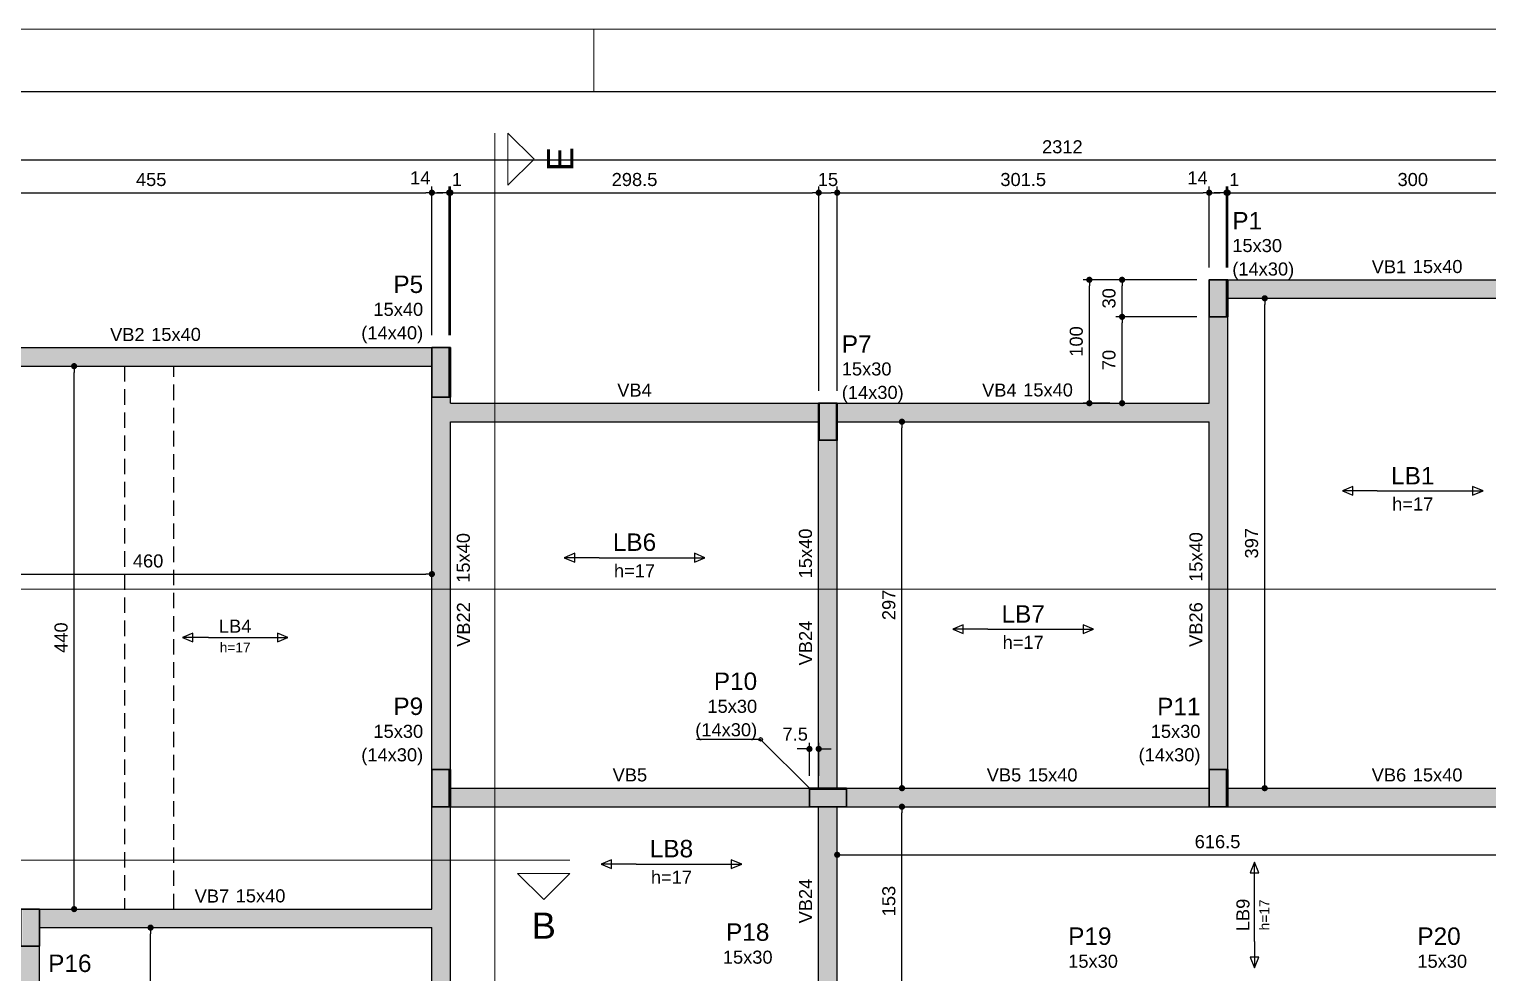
# Model space of a CAD drawing. Header units: millimetres. Extents: x 0 to 59.4, y 0 to 42.
# Drawn here: x 11.85 to 35.49, y 26.71 to 42 of the extents above; entities that cross this region are included whole.
import ezdxf

# ---------------------------------------------------------------- set-up
doc = ezdxf.new("R2010")
doc.units = ezdxf.units.MM
doc.header["$MEASUREMENT"] = 0
doc.linetypes.add('Dashed', pattern=[0.75, 0.5, -0.25])
doc.linetypes.add('Dashed2', pattern=[0.375, 0.25, -0.125])
doc.layers.get('0').update_dxf_attribs({"color": 1, "lineweight": 13})
for name, color, linetype, lineweight in [('FO-Cortes', 2, 'Continuous', 20), ('FO-Pilares', 5, 'Continuous', 35), ('FO-Regiões maciças', 3, 'Dashed', 25), ('FO-Textos das lajes', 3, 'Continuous', 25), ('FO-Textos das vigas', 1, 'Continuous', 13), ('FO-Textos dos pilares', 1, 'Continuous', 13), ('FO-Vigas', 3, 'Continuous', 25), ('FOLHA EXTERNA', 1, 'Continuous', 13), ('Folha_padrão', 3, 'Continuous', 25)]:
    doc.layers.add(name, color=color, linetype=linetype, lineweight=lineweight)
for name, color, linetype in [('FO-Cotas', 12, 'Continuous'), ('FO-Hachuras', 254, 'Continuous'), ('FO-Hachuras dos pilares', 18, 'Continuous')]:
    doc.layers.add(name, color=color, linetype=linetype)
doc.styles.add('Arial', font='')
doc.styles.get('Arial').set_extended_font_data('Arial')
doc.dimstyles.new('UM_50.000000', dxfattribs={"dimtxt": 0.18, "dimasz": 0.1, "dimexe": 0.1, "dimexo": 0.2, "dimgap": 0, "dimtad": 1, "dimtih": 1, "dimtoh": 1, "dimdec": 1, "dimlfac": 50, "dimzin": 0, "dimdsep": 46, "dimtxsty": 'Standard', "dimcen": 0.09, "dimdle": 0.1, "dimadec": 1, "dimazin": 2, "dimtfac": 1, "dimtdec": 4, "dimtofl": 0, "dimtmove": 0, "dimatfit": 3, "dimfxl": 1, "dimtolj": 1, "dimarcsym": 0})

# ---------------------------------------------------------------- blocks, each defined once
blk = doc.blocks.new('_Dot')
at = {"color": 0, "linetype": 'ByBlock', "lineweight": -2}
blk.add_line((-0.5, 0), (-1, 0), dxfattribs=at)
at = {"color": 0, "linetype": 'ByBlock', "const_width": 0.5}
blk.add_lwpolyline([(-0.25, 0, 1), (0.25, 0, 1)], format="xyb", close=True, dxfattribs=at)
blk = doc.blocks.new('*D11')
at = {"layer": 'Defpoints', "color": 0}
for p in [(18.376, 39.35), (9.276, 36.838), (18.376, 36.838)]:
    blk.add_point(p, dxfattribs=at)
at = {"layer": 'FO-Cotas', "color": 0, "lineweight": -2}
for p, q in [((9.276, 37.038), (9.276, 39.45)), ((9.376, 39.35), (18.276, 39.35)), ((18.376, 37.038), (18.376, 39.45))]:
    blk.add_line(p, q, dxfattribs=at)
at = {"layer": 'FO-Cotas', "color": 0, "lineweight": -2, "xscale": 0.1, "yscale": 0.1, "zscale": 0.1, "rotation": 180}
blk.add_blockref('_Dot', (9.276, 39.35), dxfattribs=at)
at = {"layer": 'FO-Cotas', "color": 0, "lineweight": -2, "xscale": 0.1, "yscale": 0.1, "zscale": 0.1}
blk.add_blockref('_Dot', (18.376, 39.35), dxfattribs=at)
at = {"layer": 'FO-Cotas', "insert": (13.826, 39.562), "char_height": 0.2118, "attachment_point": 5, "rotation": 0.0057, "style": 'Arial'}
blk.add_mtext('\\A1;455', dxfattribs=at)
blk = doc.blocks.new('*D12')
at = {"layer": 'Defpoints', "color": 0}
for p in [(18.656, 39.35), (18.376, 36.838), (18.656, 36.838)]:
    blk.add_point(p, dxfattribs=at)
at = {"layer": 'FO-Cotas', "color": 0, "lineweight": -2}
for p, q in [((18.376, 37.038), (18.376, 39.45)), ((18.476, 39.35), (18.556, 39.35)), ((18.656, 37.038), (18.656, 39.45))]:
    blk.add_line(p, q, dxfattribs=at)
at = {"layer": 'FO-Cotas', "color": 0, "lineweight": -2, "xscale": 0.1, "yscale": 0.1, "zscale": 0.1, "rotation": 180}
blk.add_blockref('_Dot', (18.376, 39.35), dxfattribs=at)
at = {"layer": 'FO-Cotas', "color": 0, "lineweight": -2, "xscale": 0.1, "yscale": 0.1, "zscale": 0.1}
blk.add_blockref('_Dot', (18.656, 39.35), dxfattribs=at)
at = {"layer": 'FO-Cotas', "insert": (18.187, 39.59), "char_height": 0.2118, "attachment_point": 5, "rotation": 0.0057, "style": 'Arial'}
blk.add_mtext('\\A1;14', dxfattribs=at)
blk = doc.blocks.new('*D13')
at = {"layer": 'Defpoints', "color": 0}
for p in [(18.676, 39.35), (18.656, 36.838), (18.676, 36.838)]:
    blk.add_point(p, dxfattribs=at)
at = {"layer": 'FO-Cotas', "color": 0, "lineweight": -2}
for p, q in [((18.556, 39.35), (18.456, 39.35)), ((18.656, 37.038), (18.656, 39.45)), ((18.676, 37.038), (18.676, 39.45)), ((18.776, 39.35), (18.876, 39.35))]:
    blk.add_line(p, q, dxfattribs=at)
at = {"layer": 'FO-Cotas', "color": 0, "lineweight": -2, "xscale": 0.1, "yscale": 0.1, "zscale": 0.1}
blk.add_blockref('_Dot', (18.656, 39.35), dxfattribs=at)
at = {"layer": 'FO-Cotas', "color": 0, "lineweight": -2, "xscale": 0.1, "yscale": 0.1, "zscale": 0.1, "rotation": 180}
blk.add_blockref('_Dot', (18.676, 39.35), dxfattribs=at)
at = {"layer": 'FO-Cotas', "insert": (18.782, 39.562), "char_height": 0.2118, "attachment_point": 5, "rotation": 0.0057, "style": 'Arial'}
blk.add_mtext('\\A1;1', dxfattribs=at)
blk = doc.blocks.new('*D14')
at = {"layer": 'Defpoints', "color": 0}
for p in [(24.646, 39.35), (18.676, 36.838), (24.646, 35.938)]:
    blk.add_point(p, dxfattribs=at)
at = {"layer": 'FO-Cotas', "color": 0, "lineweight": -2}
for p, q in [((18.676, 37.038), (18.676, 39.45)), ((18.776, 39.35), (24.546, 39.35)), ((24.646, 36.138), (24.646, 39.45))]:
    blk.add_line(p, q, dxfattribs=at)
at = {"layer": 'FO-Cotas', "color": 0, "lineweight": -2, "xscale": 0.1, "yscale": 0.1, "zscale": 0.1, "rotation": 180}
blk.add_blockref('_Dot', (18.676, 39.35), dxfattribs=at)
at = {"layer": 'FO-Cotas', "color": 0, "lineweight": -2, "xscale": 0.1, "yscale": 0.1, "zscale": 0.1}
blk.add_blockref('_Dot', (24.646, 39.35), dxfattribs=at)
at = {"layer": 'FO-Cotas', "insert": (21.661, 39.562), "char_height": 0.2118, "attachment_point": 5, "rotation": 0.0057, "style": 'Arial'}
blk.add_mtext('\\A1;298.5', dxfattribs=at)
blk = doc.blocks.new('*D15')
at = {"layer": 'Defpoints', "color": 0}
for p in [(24.946, 39.35), (24.646, 36.138), (24.946, 36.138)]:
    blk.add_point(p, dxfattribs=at)
at = {"layer": 'FO-Cotas', "color": 0, "lineweight": -2}
for p, q in [((24.646, 36.338), (24.646, 39.45)), ((24.746, 39.35), (24.846, 39.35)), ((24.946, 36.338), (24.946, 39.45))]:
    blk.add_line(p, q, dxfattribs=at)
at = {"layer": 'FO-Cotas', "color": 0, "lineweight": -2, "xscale": 0.1, "yscale": 0.1, "zscale": 0.1, "rotation": 180}
blk.add_blockref('_Dot', (24.646, 39.35), dxfattribs=at)
at = {"layer": 'FO-Cotas', "color": 0, "lineweight": -2, "xscale": 0.1, "yscale": 0.1, "zscale": 0.1}
blk.add_blockref('_Dot', (24.946, 39.35), dxfattribs=at)
at = {"layer": 'FO-Cotas', "insert": (24.796, 39.562), "char_height": 0.2118, "attachment_point": 5, "rotation": 0.0057, "style": 'Arial'}
blk.add_mtext('\\A1;15', dxfattribs=at)
blk = doc.blocks.new('*D16')
at = {"layer": 'Defpoints', "color": 0}
for p in [(30.976, 39.35), (30.976, 37.938), (24.946, 35.938)]:
    blk.add_point(p, dxfattribs=at)
at = {"layer": 'FO-Cotas', "color": 0, "lineweight": -2}
for p, q in [((24.946, 36.138), (24.946, 39.45)), ((25.046, 39.35), (30.876, 39.35)), ((30.976, 38.138), (30.976, 39.45))]:
    blk.add_line(p, q, dxfattribs=at)
at = {"layer": 'FO-Cotas', "color": 0, "lineweight": -2, "xscale": 0.1, "yscale": 0.1, "zscale": 0.1, "rotation": 180}
blk.add_blockref('_Dot', (24.946, 39.35), dxfattribs=at)
at = {"layer": 'FO-Cotas', "color": 0, "lineweight": -2, "xscale": 0.1, "yscale": 0.1, "zscale": 0.1}
blk.add_blockref('_Dot', (30.976, 39.35), dxfattribs=at)
at = {"layer": 'FO-Cotas', "insert": (27.961, 39.562), "char_height": 0.2118, "attachment_point": 5, "rotation": 0.0057, "style": 'Arial'}
blk.add_mtext('\\A1;301.5', dxfattribs=at)
blk = doc.blocks.new('*D17')
at = {"layer": 'Defpoints', "color": 0}
for p in [(31.256, 39.35), (30.976, 37.938), (31.256, 37.938)]:
    blk.add_point(p, dxfattribs=at)
at = {"layer": 'FO-Cotas', "color": 0, "lineweight": -2}
for p, q in [((30.976, 38.138), (30.976, 39.45)), ((31.076, 39.35), (31.156, 39.35)), ((31.256, 38.138), (31.256, 39.45))]:
    blk.add_line(p, q, dxfattribs=at)
at = {"layer": 'FO-Cotas', "color": 0, "lineweight": -2, "xscale": 0.1, "yscale": 0.1, "zscale": 0.1, "rotation": 180}
blk.add_blockref('_Dot', (30.976, 39.35), dxfattribs=at)
at = {"layer": 'FO-Cotas', "color": 0, "lineweight": -2, "xscale": 0.1, "yscale": 0.1, "zscale": 0.1}
blk.add_blockref('_Dot', (31.256, 39.35), dxfattribs=at)
at = {"layer": 'FO-Cotas', "insert": (30.787, 39.59), "char_height": 0.2118, "attachment_point": 5, "rotation": 0.0057, "style": 'Arial'}
blk.add_mtext('\\A1;14', dxfattribs=at)
blk = doc.blocks.new('*D18')
at = {"layer": 'Defpoints', "color": 0}
for p in [(31.276, 39.35), (31.256, 37.938), (31.276, 37.938)]:
    blk.add_point(p, dxfattribs=at)
at = {"layer": 'FO-Cotas', "color": 0, "lineweight": -2}
for p, q in [((31.156, 39.35), (31.056, 39.35)), ((31.256, 38.138), (31.256, 39.45)), ((31.276, 38.138), (31.276, 39.45)), ((31.376, 39.35), (31.476, 39.35))]:
    blk.add_line(p, q, dxfattribs=at)
at = {"layer": 'FO-Cotas', "color": 0, "lineweight": -2, "xscale": 0.1, "yscale": 0.1, "zscale": 0.1}
blk.add_blockref('_Dot', (31.256, 39.35), dxfattribs=at)
at = {"layer": 'FO-Cotas', "color": 0, "lineweight": -2, "xscale": 0.1, "yscale": 0.1, "zscale": 0.1, "rotation": 180}
blk.add_blockref('_Dot', (31.276, 39.35), dxfattribs=at)
at = {"layer": 'FO-Cotas', "insert": (31.382, 39.562), "char_height": 0.2118, "attachment_point": 5, "rotation": 0.0057, "style": 'Arial'}
blk.add_mtext('\\A1;1', dxfattribs=at)
blk = doc.blocks.new('*D19')
at = {"layer": 'Defpoints', "color": 0}
for p in [(37.276, 39.35), (31.276, 37.938), (37.276, 37.938)]:
    blk.add_point(p, dxfattribs=at)
at = {"layer": 'FO-Cotas', "color": 0, "lineweight": -2}
for p, q in [((31.276, 38.138), (31.276, 39.45)), ((31.376, 39.35), (37.176, 39.35)), ((37.276, 38.138), (37.276, 39.45))]:
    blk.add_line(p, q, dxfattribs=at)
at = {"layer": 'FO-Cotas', "color": 0, "lineweight": -2, "xscale": 0.1, "yscale": 0.1, "zscale": 0.1, "rotation": 180}
blk.add_blockref('_Dot', (31.276, 39.35), dxfattribs=at)
at = {"layer": 'FO-Cotas', "color": 0, "lineweight": -2, "xscale": 0.1, "yscale": 0.1, "zscale": 0.1}
blk.add_blockref('_Dot', (37.276, 39.35), dxfattribs=at)
at = {"layer": 'FO-Cotas', "insert": (34.276, 39.562), "char_height": 0.2118, "attachment_point": 5, "rotation": 0.0057, "style": 'Arial'}
blk.add_mtext('\\A1;300', dxfattribs=at)
blk = doc.blocks.new('*D27')
at = {"layer": 'Defpoints', "color": 0}
for p in [(51.716, 39.88), (51.716, 37.938), (5.476, 27.738)]:
    blk.add_point(p, dxfattribs=at)
at = {"layer": 'FO-Cotas', "color": 0, "lineweight": -2}
for p, q in [((5.476, 27.938), (5.476, 39.98)), ((51.716, 38.138), (51.716, 39.98)), ((5.576, 39.88), (51.616, 39.88))]:
    blk.add_line(p, q, dxfattribs=at)
at = {"layer": 'FO-Cotas', "color": 0, "lineweight": -2, "xscale": 0.1, "yscale": 0.1, "zscale": 0.1, "rotation": 180}
blk.add_blockref('_Dot', (5.476, 39.88), dxfattribs=at)
at = {"layer": 'FO-Cotas', "color": 0, "lineweight": -2, "xscale": 0.1, "yscale": 0.1, "zscale": 0.1}
blk.add_blockref('_Dot', (51.716, 39.88), dxfattribs=at)
at = {"layer": 'FO-Cotas', "insert": (28.596, 40.092), "char_height": 0.2118, "attachment_point": 5, "rotation": 0.0057, "style": 'Arial'}
blk.add_mtext('\\A1;2312', dxfattribs=at)
blk = doc.blocks.new('*D52')
at = {"layer": 'Defpoints', "color": 0}
for p in [(29.564, 37.338), (30.976, 37.338), (29.564, 35.938)]:
    blk.add_point(p, dxfattribs=at)
at = {"layer": 'FO-Cotas', "color": 0, "lineweight": -2}
for p, q in [((30.776, 37.338), (29.464, 37.338)), ((29.564, 36.038), (29.564, 37.238))]:
    blk.add_line(p, q, dxfattribs=at)
at = {"layer": 'FO-Cotas', "color": 0, "lineweight": -2, "xscale": 0.1, "yscale": 0.1, "zscale": 0.1}
for p, rotation in [((29.564, 37.338), 89.99999999999928), ((29.564, 35.938), 269.9999999999993)]:
    blk.add_blockref('_Dot', p, dxfattribs=dict(at, rotation=rotation))
at = {"layer": 'FO-Cotas', "insert": (29.352, 36.638), "char_height": 0.2118, "attachment_point": 5, "rotation": 90, "style": 'Arial'}
blk.add_mtext('\\A1;70', dxfattribs=at)
blk = doc.blocks.new('*D53')
at = {"layer": 'Defpoints', "color": 0}
for p in [(29.564, 37.938), (30.976, 37.938), (30.976, 37.338)]:
    blk.add_point(p, dxfattribs=at)
at = {"layer": 'FO-Cotas', "color": 0, "lineweight": -2}
for p, q in [((30.776, 37.938), (29.464, 37.938)), ((29.564, 37.438), (29.564, 37.838)), ((30.776, 37.338), (29.464, 37.338))]:
    blk.add_line(p, q, dxfattribs=at)
at = {"layer": 'FO-Cotas', "color": 0, "lineweight": -2, "xscale": 0.1, "yscale": 0.1, "zscale": 0.1}
for p, rotation in [((29.564, 37.938), 90), ((29.564, 37.338), 270)]:
    blk.add_blockref('_Dot', p, dxfattribs=dict(at, rotation=rotation))
at = {"layer": 'FO-Cotas', "insert": (29.352, 37.638), "char_height": 0.2118, "attachment_point": 5, "rotation": 90, "style": 'Arial'}
blk.add_mtext('\\A1;30', dxfattribs=at)
blk = doc.blocks.new('*D56')
at = {"layer": 'Defpoints', "color": 0}
for p in [(29.034, 37.938), (30.976, 37.938), (29.564, 35.938)]:
    blk.add_point(p, dxfattribs=at)
at = {"layer": 'FO-Cotas', "color": 0, "lineweight": -2}
for p, q in [((30.776, 37.938), (28.934, 37.938)), ((29.034, 36.038), (29.034, 37.838)), ((29.364, 35.938), (28.934, 35.938))]:
    blk.add_line(p, q, dxfattribs=at)
at = {"layer": 'FO-Cotas', "color": 0, "lineweight": -2, "xscale": 0.1, "yscale": 0.1, "zscale": 0.1}
for p, rotation in [((29.034, 37.938), 90), ((29.034, 35.938), 270)]:
    blk.add_blockref('_Dot', p, dxfattribs=dict(at, rotation=rotation))
at = {"layer": 'FO-Cotas', "insert": (28.822, 36.938), "char_height": 0.2118, "attachment_point": 5, "rotation": 90, "style": 'Arial'}
blk.add_mtext('\\A1;100', dxfattribs=at)
blk = doc.blocks.new('*D75')
at = {"layer": 'Defpoints', "color": 0}
for p in [(24.946, 28.618), (37.276, 28.618), (37.276, 28.618)]:
    blk.add_point(p, dxfattribs=at)
at = {"layer": 'FO-Cotas', "color": 0, "lineweight": -2}
blk.add_line((25.046, 28.618), (37.176, 28.618), dxfattribs=at)
at = {"layer": 'FO-Cotas', "color": 0, "lineweight": -2, "xscale": 0.1, "yscale": 0.1, "zscale": 0.1, "rotation": 180}
blk.add_blockref('_Dot', (24.946, 28.618), dxfattribs=at)
at = {"layer": 'FO-Cotas', "color": 0, "lineweight": -2, "xscale": 0.1, "yscale": 0.1, "zscale": 0.1}
blk.add_blockref('_Dot', (37.276, 28.618), dxfattribs=at)
at = {"layer": 'FO-Cotas', "insert": (31.111, 28.83), "char_height": 0.2118, "attachment_point": 5, "rotation": 0.0057, "style": 'Arial'}
blk.add_mtext('\\A1;616.5', dxfattribs=at)
blk = doc.blocks.new('*D79')
at = {"layer": 'Defpoints', "color": 0}
for p in [(9.176, 33.168), (18.376, 33.168), (18.376, 33.168)]:
    blk.add_point(p, dxfattribs=at)
at = {"layer": 'FO-Cotas', "color": 0, "lineweight": -2}
blk.add_line((9.276, 33.168), (18.276, 33.168), dxfattribs=at)
at = {"layer": 'FO-Cotas', "color": 0, "lineweight": -2, "xscale": 0.1, "yscale": 0.1, "zscale": 0.1, "rotation": 180}
blk.add_blockref('_Dot', (9.176, 33.168), dxfattribs=at)
at = {"layer": 'FO-Cotas', "color": 0, "lineweight": -2, "xscale": 0.1, "yscale": 0.1, "zscale": 0.1}
blk.add_blockref('_Dot', (18.376, 33.168), dxfattribs=at)
at = {"layer": 'FO-Cotas', "insert": (13.776, 33.38), "char_height": 0.2118, "attachment_point": 5, "rotation": 0.0057, "style": 'Arial'}
blk.add_mtext('\\A1;460', dxfattribs=at)
blk = doc.blocks.new('*D85')
at = {"layer": 'Defpoints', "color": 0}
for p in [(13.816, 27.438), (13.816, 27.438), (13.816, 24.368)]:
    blk.add_point(p, dxfattribs=at)
at = {"layer": 'FO-Cotas', "color": 0, "lineweight": -2}
blk.add_line((13.816, 24.468), (13.816, 27.338), dxfattribs=at)
at = {"layer": 'FO-Cotas', "color": 0, "lineweight": -2, "xscale": 0.1, "yscale": 0.1, "zscale": 0.1}
for p, rotation in [((13.816, 27.438), 90), ((13.816, 24.368), 270)]:
    blk.add_blockref('_Dot', p, dxfattribs=dict(at, rotation=rotation))
at = {"layer": 'FO-Cotas', "insert": (13.604, 25.903), "char_height": 0.2118, "attachment_point": 5, "rotation": 90, "style": 'Arial'}
blk.add_mtext('\\A1;153.5', dxfattribs=at)
blk = doc.blocks.new('*D86')
at = {"layer": 'Defpoints', "color": 0}
for p in [(12.577, 36.538), (12.577, 36.538), (12.577, 27.738)]:
    blk.add_point(p, dxfattribs=at)
at = {"layer": 'FO-Cotas', "color": 0, "lineweight": -2}
blk.add_line((12.577, 27.838), (12.577, 36.438), dxfattribs=at)
at = {"layer": 'FO-Cotas', "color": 0, "lineweight": -2, "xscale": 0.1, "yscale": 0.1, "zscale": 0.1}
for p, rotation in [((12.577, 36.538), 90), ((12.577, 27.738), 270)]:
    blk.add_blockref('_Dot', p, dxfattribs=dict(at, rotation=rotation))
at = {"layer": 'FO-Cotas', "insert": (12.366, 32.138), "char_height": 0.2118, "attachment_point": 5, "rotation": 90, "style": 'Arial'}
blk.add_mtext('\\A1;440', dxfattribs=at)
blk = doc.blocks.new('*D89')
at = {"layer": 'Defpoints', "color": 0}
for p in [(25.996, 29.398), (25.996, 29.398), (25.996, 26.338)]:
    blk.add_point(p, dxfattribs=at)
at = {"layer": 'FO-Cotas', "color": 0, "lineweight": -2}
blk.add_line((25.996, 26.438), (25.996, 29.298), dxfattribs=at)
at = {"layer": 'FO-Cotas', "color": 0, "lineweight": -2, "xscale": 0.1, "yscale": 0.1, "zscale": 0.1}
for p, rotation in [((25.996, 29.398), 90), ((25.996, 26.338), 270)]:
    blk.add_blockref('_Dot', p, dxfattribs=dict(at, rotation=rotation))
at = {"layer": 'FO-Cotas', "insert": (25.784, 27.868), "char_height": 0.2118, "attachment_point": 5, "rotation": 90, "style": 'Arial'}
blk.add_mtext('\\A1;153', dxfattribs=at)
blk = doc.blocks.new('*D90')
at = {"layer": 'Defpoints', "color": 0}
for p in [(25.996, 35.638), (25.996, 35.638), (25.996, 29.698)]:
    blk.add_point(p, dxfattribs=at)
at = {"layer": 'FO-Cotas', "color": 0, "lineweight": -2}
blk.add_line((25.996, 29.798), (25.996, 35.538), dxfattribs=at)
at = {"layer": 'FO-Cotas', "color": 0, "lineweight": -2, "xscale": 0.1, "yscale": 0.1, "zscale": 0.1}
for p, rotation in [((25.996, 35.638), 90), ((25.996, 29.698), 270)]:
    blk.add_blockref('_Dot', p, dxfattribs=dict(at, rotation=rotation))
at = {"layer": 'FO-Cotas', "insert": (25.784, 32.668), "char_height": 0.2118, "attachment_point": 5, "rotation": 90, "style": 'Arial'}
blk.add_mtext('\\A1;297', dxfattribs=at)
blk = doc.blocks.new('*D93')
at = {"layer": 'Defpoints', "color": 0}
for p in [(31.876, 37.638), (31.876, 37.638), (31.876, 29.698)]:
    blk.add_point(p, dxfattribs=at)
at = {"layer": 'FO-Cotas', "color": 0, "lineweight": -2}
blk.add_line((31.876, 29.798), (31.876, 37.538), dxfattribs=at)
at = {"layer": 'FO-Cotas', "color": 0, "lineweight": -2, "xscale": 0.1, "yscale": 0.1, "zscale": 0.1}
for p, rotation in [((31.876, 37.638), 90), ((31.876, 29.698), 270)]:
    blk.add_blockref('_Dot', p, dxfattribs=dict(at, rotation=rotation))
at = {"layer": 'FO-Cotas', "insert": (31.664, 33.668), "char_height": 0.2118, "attachment_point": 5, "rotation": 90, "style": 'Arial'}
blk.add_mtext('\\A1;397', dxfattribs=at)
blk = doc.blocks.new('*D99')
at = {"layer": 'Defpoints', "color": 0}
for p in [(24.646, 30.334), (24.496, 29.698), (24.646, 29.698)]:
    blk.add_point(p, dxfattribs=at)
at = {"layer": 'FO-Cotas', "color": 0, "lineweight": -2}
for p, q in [((24.396, 30.334), (24.296, 30.334)), ((24.496, 29.898), (24.496, 30.434)), ((24.646, 29.898), (24.646, 30.434)), ((24.746, 30.334), (24.846, 30.334))]:
    blk.add_line(p, q, dxfattribs=at)
at = {"layer": 'FO-Cotas', "color": 0, "lineweight": -2, "xscale": 0.1, "yscale": 0.1, "zscale": 0.1}
blk.add_blockref('_Dot', (24.496, 30.334), dxfattribs=at)
at = {"layer": 'FO-Cotas', "color": 0, "lineweight": -2, "xscale": 0.1, "yscale": 0.1, "zscale": 0.1, "rotation": 180}
blk.add_blockref('_Dot', (24.646, 30.334), dxfattribs=at)
at = {"layer": 'FO-Cotas', "insert": (24.266, 30.573), "char_height": 0.2118, "attachment_point": 5, "rotation": 0.0057, "style": 'Arial'}
blk.add_mtext('\\A1;7.5', dxfattribs=at)

msp = doc.modelspace()

# ---------------------------------------------------------------- hatches: boundary and pattern name
at = {"layer": 'FO-Hachuras', "linetype": 'Continuous'}
for points in [[(37.2756, 37.9382), (37.2756, 37.9382), (31.2756, 37.9382), (31.2756, 37.6382), (37.2756, 37.6382), (37.2756, 37.9382)], [(31.2756, 37.3382), (31.2756, 37.3382), (30.9756, 37.3382), (30.9756, 35.9382), (31.1256, 35.7882), (31.2756, 35.7882), (31.2756, 37.3382)], [(18.3756, 36.8382), (18.3756, 36.8382), (9.2756, 36.8382), (9.2756, 36.5382), (18.3756, 36.5382), (18.3756, 36.8382)], [(18.6756, 35.9382), (18.6756, 35.9382), (18.6756, 36.0382), (18.3756, 36.0382), (18.3756, 35.7882), (18.5256, 35.7882), (18.6756, 35.9382)], [(18.6756, 35.6382), (18.6756, 35.6382), (18.5256, 35.7882), (18.3756, 35.7882), (18.3756, 29.9982), (18.6756, 29.9982), (18.6756, 35.6382)], [(24.6456, 35.9382), (24.6456, 35.9382), (18.6756, 35.9382), (18.5256, 35.7882), (18.6756, 35.6382), (24.6456, 35.6382), (24.6456, 35.9382)], [(31.1256, 35.7882), (31.1256, 35.7882), (30.9756, 35.9382), (24.9456, 35.9382), (24.9456, 35.6382), (30.9756, 35.6382), (31.1256, 35.7882)], [(31.2756, 35.7882), (31.2756, 35.7882), (31.1256, 35.7882), (30.9756, 35.6382), (30.9756, 29.9982), (31.2756, 29.9982), (31.2756, 35.7882)], [(24.9456, 35.3382), (24.9456, 35.3382), (24.6456, 35.3382), (24.6456, 29.6982), (24.9456, 29.6982), (24.9456, 35.3382)], [(24.4956, 29.6982), (24.4956, 29.6982), (18.6756, 29.6982), (18.6756, 29.3982), (24.4956, 29.3982), (24.4956, 29.6982)], [(30.9756, 29.6982), (30.9756, 29.6982), (25.0956, 29.6982), (25.0956, 29.3982), (30.9756, 29.3982), (30.9756, 29.6982)], [(37.2756, 29.6982), (37.2756, 29.6982), (31.2756, 29.6982), (31.2756, 29.3982), (37.2756, 29.3982), (37.2756, 29.6982)], [(18.6756, 29.3982), (18.6756, 29.3982), (18.3756, 29.3982), (18.3756, 27.7382), (18.5256, 27.5882), (18.6756, 27.5882), (18.6756, 29.3982)], [(24.9456, 26.3382), (24.9456, 26.3382), (24.9456, 29.3982), (24.6456, 29.3982), (24.6456, 26.3382), (24.7956, 26.1882), (24.9456, 26.3382)], [(18.5256, 27.5882), (18.5256, 27.5882), (18.3756, 27.7382), (12.0156, 27.7382), (12.0156, 27.4382), (18.3756, 27.4382), (18.5256, 27.5882)], [(18.6756, 27.5882), (18.6756, 27.5882), (18.5256, 27.5882), (18.3756, 27.4382), (18.3756, 26.3382), (18.6756, 26.3382), (18.6756, 27.5882)], [(12.0156, 24.3682), (12.0156, 24.3682), (12.0156, 27.1382), (11.7156, 27.1382), (11.7156, 24.2182), (11.8656, 24.2182), (12.0156, 24.3682)]]:
    msp.add_hatch(color=256, dxfattribs=at).paths.add_polyline_path(points)
at = {"layer": 'FO-Hachuras dos pilares', "linetype": 'Continuous'}
for points in [[(31.2556, 37.9382), (30.9756, 37.9382), (30.9756, 37.3382), (31.2556, 37.3382), (31.2556, 37.9382)], [(18.6556, 36.8382), (18.3756, 36.8382), (18.3756, 36.0382), (18.6556, 36.0382), (18.6556, 36.8382)], [(24.9356, 35.9382), (24.6556, 35.9382), (24.6556, 35.3382), (24.9356, 35.3382), (24.9356, 35.9382)], [(18.6556, 29.9982), (18.3756, 29.9982), (18.3756, 29.3982), (18.6556, 29.3982), (18.6556, 29.9982)], [(31.2556, 29.9982), (30.9756, 29.9982), (30.9756, 29.3982), (31.2556, 29.3982), (31.2556, 29.9982)], [(25.0956, 29.6782), (24.4956, 29.6782), (24.4956, 29.3982), (25.0956, 29.3982), (25.0956, 29.6782)], [(12.0156, 27.7382), (11.7356, 27.7382), (11.7356, 27.1382), (12.0156, 27.1382), (12.0156, 27.7382)]]:
    msp.add_hatch(color=256, dxfattribs=at).paths.add_polyline_path(points)

# ---------------------------------------------------------------- linework, layer by layer
at = {"layer": 'FO-Cortes'}
for p, q in [((19.397, 15.2357), (19.397, 40.317)), ((4.1284, 32.926), (52.659, 32.926)), ((4.3166, 28.5285), (20.6124, 28.5285))]:
    msp.add_line(p, q, dxfattribs=at)
at = {"layer": 'FO-Cortes', "linetype": 'Continuous'}
for points in [[(19.6088, 40.317), (19.6088, 39.4698), (20.0324, 39.8934), (19.6088, 40.317)], [(20.6124, 28.3167), (19.7652, 28.3167), (20.1888, 27.8931), (20.6124, 28.3167)]]:
    msp.add_lwpolyline(points, close=True, dxfattribs=at)
at = {"layer": 'FO-Cotas', "linetype": 'Continuous'}
for p, q in [((23.7049, 30.4889), (22.6671, 30.4889)), ((24.4956, 29.6982), (23.7049, 30.4889))]:
    msp.add_line(p, q, dxfattribs=at)
msp.add_circle((23.7049, 30.4889), 0.0282, dxfattribs=at)
at = {"layer": 'FO-Hachuras dos pilares'}
for p, q in [((31.2556, 37.3382), (31.2556, 37.9382)), ((18.6556, 36.0382), (18.6556, 36.8382)), ((24.6556, 35.9382), (24.6556, 35.3382)), ((24.9356, 35.3382), (24.9356, 35.9382)), ((18.6556, 29.3982), (18.6556, 29.9982)), ((31.2556, 29.3982), (31.2556, 29.9982)), ((25.0956, 29.6782), (24.4956, 29.6782))]:
    msp.add_line(p, q, dxfattribs=at)
at = {"layer": 'FO-Pilares'}
for points in [[(31.2756, 37.9382), (30.9756, 37.9382), (30.9756, 37.3382), (31.2756, 37.3382), (31.2756, 37.9382)], [(18.6756, 36.8382), (18.3756, 36.8382), (18.3756, 36.0382), (18.6756, 36.0382), (18.6756, 36.8382)], [(24.6456, 35.3382), (24.9456, 35.3382), (24.9456, 35.9382), (24.6456, 35.9382), (24.6456, 35.3382)], [(18.6756, 29.9982), (18.3756, 29.9982), (18.3756, 29.3982), (18.6756, 29.3982), (18.6756, 29.9982)], [(31.2756, 29.9982), (30.9756, 29.9982), (30.9756, 29.3982), (31.2756, 29.3982), (31.2756, 29.9982)], [(24.4956, 29.6982), (24.4956, 29.3982), (25.0956, 29.3982), (25.0956, 29.6982), (24.4956, 29.6982)], [(11.7156, 27.1382), (12.0156, 27.1382), (12.0156, 27.7382), (11.7156, 27.7382), (11.7156, 27.1382)]]:
    msp.add_lwpolyline(points, close=True, dxfattribs=at)
at = {"layer": 'FO-Regiões maciças', "linetype": 'Dashed2'}
for p, q in [((13.3956, 36.5382), (13.3956, 27.7382)), ((14.1956, 27.7382), (14.1956, 36.5382))]:
    msp.add_line(p, q, dxfattribs=at)
at = {"layer": 'FO-Textos das lajes'}
for p, q in [((33.3056, 34.586), (33.1362, 34.5154)), ((33.3056, 34.4448), (33.3056, 34.586)), ((35.4151, 34.5154), (35.2456, 34.586)), ((35.2456, 34.586), (35.2456, 34.4448)), ((33.1362, 34.5154), (33.3056, 34.4448)), ((33.701, 34.5154), (34.8503, 34.5154)), ((35.2456, 34.4448), (35.4151, 34.5154)), ((20.6906, 33.5045), (20.5212, 33.4339)), ((20.5212, 33.4339), (20.6906, 33.3633)), ((20.6906, 33.3633), (20.6906, 33.5045)), ((21.086, 33.4339), (22.2353, 33.4339)), ((22.8001, 33.4339), (22.6306, 33.5045)), ((22.6306, 33.5045), (22.6306, 33.3633)), ((22.6306, 33.3633), (22.8001, 33.4339)), ((14.5025, 32.2088), (14.3331, 32.1382)), ((14.5025, 32.0676), (14.5025, 32.2088)), ((16.0422, 32.1382), (15.8728, 32.2088)), ((15.8728, 32.2088), (15.8728, 32.0676)), ((26.9906, 32.3448), (26.8212, 32.2742)), ((26.8212, 32.2742), (26.9906, 32.2036)), ((26.9906, 32.2036), (26.9906, 32.3448)), ((27.386, 32.2742), (28.5353, 32.2742)), ((29.1001, 32.2742), (28.9306, 32.3448)), ((28.9306, 32.3448), (28.9306, 32.2036)), ((28.9306, 32.2036), (29.1001, 32.2742)), ((14.3331, 32.1382), (14.5025, 32.0676)), ((14.7567, 32.1382), (15.6186, 32.1382)), ((15.8728, 32.0676), (16.0422, 32.1382)), ((21.2897, 28.5379), (21.1203, 28.4673)), ((21.1203, 28.4673), (21.2897, 28.3967)), ((21.2897, 28.3967), (21.2897, 28.5379)), ((21.6851, 28.4673), (22.8343, 28.4673)), ((23.3991, 28.4673), (23.2297, 28.5379)), ((23.2297, 28.5379), (23.2297, 28.3967)), ((23.2297, 28.3967), (23.3991, 28.4673)), ((31.7113, 28.4973), (31.6407, 28.3279)), ((31.7819, 28.3279), (31.7113, 28.4973)), ((31.6407, 28.3279), (31.7819, 28.3279)), ((31.7113, 27.2117), (31.7113, 28.0737)), ((31.7819, 26.9576), (31.6407, 26.9576)), ((31.6407, 26.9576), (31.7113, 26.7881)), ((31.7113, 26.7881), (31.7819, 26.9576))]:
    msp.add_line(p, q, dxfattribs=at)
for points in [[(33.701, 34.5154), (33.1362, 34.5154)], [(34.8503, 34.5154), (35.4151, 34.5154)], [(21.086, 33.4339), (20.5212, 33.4339)], [(22.2353, 33.4339), (22.8001, 33.4339)], [(27.386, 32.2742), (26.8212, 32.2742)], [(28.5353, 32.2742), (29.1001, 32.2742)], [(14.7567, 32.1382), (14.3331, 32.1382)], [(15.6186, 32.1382), (16.0422, 32.1382)], [(21.6851, 28.4673), (21.1203, 28.4673)], [(22.8343, 28.4673), (23.3991, 28.4673)], [(31.7113, 28.0737), (31.7113, 28.4973)], [(31.7113, 27.2117), (31.7113, 26.7881)]]:
    msp.add_lwpolyline(points, dxfattribs=at)
at = {"layer": 'FO-Vigas'}
for p, q in [((31.2756, 37.9382), (37.2756, 37.9382)), ((31.2756, 37.6382), (37.2756, 37.6382)), ((30.9756, 35.9382), (30.9756, 37.3382)), ((31.2756, 35.7882), (31.2756, 37.3382)), ((9.2756, 36.8382), (18.3756, 36.8382)), ((9.2756, 36.5382), (18.3756, 36.5382)), ((18.3756, 35.7882), (18.3756, 36.0382)), ((18.6756, 35.9382), (18.6756, 36.0382)), ((18.3756, 29.9982), (18.3756, 35.7882)), ((18.6756, 35.9382), (24.6456, 35.9382)), ((24.9456, 35.9382), (30.9756, 35.9382)), ((31.2756, 29.9982), (31.2756, 35.7882)), ((18.6756, 29.9982), (18.6756, 35.6382)), ((18.6756, 35.6382), (24.6456, 35.6382)), ((24.9456, 35.6382), (30.9756, 35.6382)), ((30.9756, 29.9982), (30.9756, 35.6382)), ((24.6456, 29.6982), (24.6456, 35.3382)), ((24.9456, 29.6982), (24.9456, 35.3382)), ((18.6756, 29.6982), (24.4956, 29.6982)), ((25.0956, 29.6982), (30.9756, 29.6982)), ((31.2756, 29.6982), (37.2756, 29.6982)), ((18.3756, 27.7382), (18.3756, 29.3982)), ((18.6756, 27.5882), (18.6756, 29.3982)), ((18.6756, 29.3982), (24.4956, 29.3982)), ((24.6456, 26.3382), (24.6456, 29.3982)), ((24.9456, 26.3382), (24.9456, 29.3982)), ((25.0956, 29.3982), (30.9756, 29.3982)), ((31.2756, 29.3982), (37.2756, 29.3982)), ((12.0156, 27.7382), (18.3756, 27.7382)), ((12.0156, 27.4382), (18.3756, 27.4382)), ((18.3756, 26.3382), (18.3756, 27.4382)), ((18.6756, 26.3382), (18.6756, 27.5882)), ((12.0156, 24.3682), (12.0156, 27.1382))]:
    msp.add_line(p, q, dxfattribs=at)
at = {"layer": 'FOLHA EXTERNA', "color": 2, "linetype": 'Continuous'}
for p, q in [((59.4, 42), (0, 42)), ((21, 41), (21, 42))]:
    msp.add_line(p, q, dxfattribs=at)
at = {"layer": 'Folha_padrão', "color": 6, "linetype": 'Continuous'}
msp.add_line((3, 40.9924), (58.4, 40.9924), dxfattribs=at)

# ---------------------------------------------------------------- texts
at = {"layer": 'FO-Cortes', "insert": (20.668, 39.8932), "char_height": 0.4236, "width": 0.78973, "attachment_point": 8, "rotation": 90.00021, "line_spacing_factor": 0.798, "style": 'Arial'}
msp.add_mtext('E', dxfattribs=at)
at = {"layer": 'FO-Cortes', "insert": (20.1886, 27.2578), "char_height": 0.4236, "width": 0.78973, "attachment_point": 8, "line_spacing_factor": 0.798, "style": 'Arial'}
msp.add_mtext('B', dxfattribs=at)
at = {"layer": 'FO-Textos das lajes', "attachment_point": 8, "line_spacing_factor": 0.798, "style": 'Arial'}
for s, insert, char_height, width in [('LB1', (34.2756, 34.6214), 0.2824, 1.403821), ('h=17', (34.2756, 34.1981), 0.2118, 1.332467), ('LB6', (21.6606, 33.5401), 0.2824, 1.403821), ('h=17', (21.6606, 33.1158), 0.2118, 1.332467), ('LB7', (27.9606, 32.3804), 0.2824, 1.403821), ('LB4', (15.1876, 32.2181), 0.2118, 1.052866), ('h=17', (27.9606, 31.9561), 0.2118, 1.332467), ('h=17', (15.1876, 31.8996), 0.15885, 0.999351), ('LB8', (22.2596, 28.5734), 0.2824, 1.403821), ('h=17', (22.2596, 28.1491), 0.2118, 1.332467)]:
    msp.add_mtext(s, dxfattribs=dict(at, insert=insert, char_height=char_height, width=width))
at = {"layer": 'FO-Textos das lajes', "attachment_point": 8, "rotation": 90.00021, "line_spacing_factor": 0.798, "style": 'Arial'}
for s, insert, char_height, width in [('LB9', (31.6318, 27.6431), 0.2118, 1.052866), ('h=17', (31.9492, 27.6431), 0.15885, 0.999351)]:
    msp.add_mtext(s, dxfattribs=dict(at, insert=insert, char_height=char_height, width=width))
at = {"layer": 'FO-Textos das vigas', "char_height": 0.2118, "line_spacing_factor": 0.798, "style": 'Arial'}
for s, insert, width, attachment_point in [('VB1', (34.1696, 38.0441), 1.11873, 9), ('15x40', (34.2756, 38.0441), 1.612069, 7), ('VB2', (13.7196, 36.9441), 1.11873, 9), ('15x40', (13.8256, 36.9441), 1.612069, 7), ('VB4', (21.6606, 36.0441), 1.11873, 8), ('VB4', (27.8546, 36.0441), 1.11873, 9), ('15x40', (27.9606, 36.0441), 1.612069, 7), ('VB5', (21.5856, 29.8041), 1.11873, 8), ('VB5', (27.9296, 29.8041), 1.11873, 9), ('15x40', (28.0356, 29.8041), 1.612069, 7), ('VB6', (34.1696, 29.8041), 1.11873, 9), ('15x40', (34.2756, 29.8041), 1.612069, 7), ('VB7', (15.0896, 27.8441), 1.11873, 9), ('15x40', (15.1956, 27.8441), 1.612069, 7)]:
    msp.add_mtext(s, dxfattribs=dict(at, insert=insert, width=width, attachment_point=attachment_point))
at = {"layer": 'FO-Textos das vigas', "char_height": 0.2118, "rotation": 90.00021, "line_spacing_factor": 0.798, "style": 'Arial'}
for s, insert, width, attachment_point in [('15x40', (18.9938, 33.027), 1.612069, 7), ('15x40', (24.5398, 33.0996), 1.612069, 7), ('15x40', (30.8698, 33.0419), 1.612069, 7), ('VB22', (18.9938, 32.7122), 1.44773, 9), ('VB26', (30.8698, 32.7122), 1.44773, 9), ('VB24', (24.5398, 32.4122), 1.44773, 9), ('VB24', (24.5398, 27.8682), 1.44773, 8)]:
    msp.add_mtext(s, dxfattribs=dict(at, insert=insert, width=width, attachment_point=attachment_point))
at = {"layer": 'FO-Textos dos pilares', "line_spacing_factor": 0.798, "style": 'Arial'}
for s, insert, char_height, width, attachment_point in [('P1', (31.3506, 38.7544), 0.2824, 0.965154, 7), ('15x30', (31.3506, 38.3841), 0.2118, 1.612069, 7), ('(14x30)', (31.3506, 37.9432), 0.2118, 2.005965, 7), ('P5', (18.2346, 37.7204), 0.2824, 0.965154, 9), ('15x40', (18.2346, 37.3501), 0.2118, 1.612069, 9), ('(14x40)', (18.2346, 36.9092), 0.2118, 2.005965, 9), ('P7', (25.0206, 36.7544), 0.2824, 0.965154, 7), ('15x30', (25.0206, 36.3841), 0.2118, 1.612069, 7), ('(14x30)', (25.0206, 35.9432), 0.2118, 2.005965, 7), ('P10', (23.6486, 31.2864), 0.2824, 1.403821, 9), ('P9', (18.2346, 30.8804), 0.2824, 0.965154, 9), ('15x30', (23.6486, 30.9161), 0.2118, 1.612069, 9), ('P11', (30.8346, 30.8804), 0.2824, 1.403821, 9), ('(14x30)', (23.6486, 30.4752), 0.2118, 2.005965, 9), ('15x30', (18.2346, 30.5101), 0.2118, 1.612069, 9), ('15x30', (30.8346, 30.5101), 0.2118, 1.612069, 9), ('(14x30)', (18.2346, 30.0692), 0.2118, 2.005965, 9), ('(14x30)', (30.8346, 30.0692), 0.2118, 2.005965, 9), ('P18', (23.4956, 27.2204), 0.2824, 1.403821, 8), ('P19', (28.6906, 27.1544), 0.2824, 1.403821, 7), ('P20', (34.3506, 27.1544), 0.2824, 1.403821, 7), ('P16', (12.1566, 26.7144), 0.2824, 1.403821, 7), ('15x30', (23.4956, 26.8501), 0.2118, 1.612069, 8), ('15x30', (28.6906, 26.7841), 0.2118, 1.612069, 7), ('15x30', (34.3506, 26.7841), 0.2118, 1.612069, 7)]:
    msp.add_mtext(s, dxfattribs=dict(at, insert=insert, char_height=char_height, width=width, attachment_point=attachment_point))

# ---------------------------------------------------------------- dimensions: what is measured, and where the dimension line sits
at = {"layer": 'FO-Cotas'}
for base, p1, p2, override, picture, middle in [((51.7156, 39.8797), (5.4756, 27.7382), (51.7156, 37.9382), {"dimtxt": 0.2118, "dimasz": 0.1, "dimexe": 0.1, "dimexo": 0.2, "dimtad": 1, "dimtih": 0, "dimtoh": 0, "dimdec": 1, "dimlfac": 50, "dimzin": 8, "dimtxsty": 'Arial', "dimblk": 'Dot', "dimblk1": 'Dot', "dimblk2": 'Dot', "dimsah": 1, "dimdle": 0.1, "dimse1": 0, "dimse2": 0, "dimclrt": 256, "dimadec": 1, "dimazin": 3, "dimtmove": 2, "dimldrblk": 'Dot'}, '*D27', (28.5956, 40.0915)), ((18.6556, 39.3502), (18.3756, 36.8382), (18.6556, 36.8382), {"dimtxt": 0.2118, "dimasz": 0.1, "dimexe": 0.1, "dimexo": 0.2, "dimtad": 1, "dimtih": 0, "dimtoh": 0, "dimdec": 1, "dimlfac": 50, "dimzin": 8, "dimtxsty": 'Arial', "dimblk": 'Dot', "dimblk1": 'Dot', "dimblk2": 'Dot', "dimsah": 1, "dimdle": 0.1, "dimse1": 0, "dimse2": 0, "dimclrt": 256, "dimadec": 1, "dimazin": 3, "dimtmove": 2, "dimldrblk": 'Dot'}, '*D12', (18.1872, 39.59)), ((31.2556, 39.3502), (30.9756, 37.9382), (31.2556, 37.9382), {"dimtxt": 0.2118, "dimasz": 0.1, "dimexe": 0.1, "dimexo": 0.2, "dimtad": 1, "dimtih": 0, "dimtoh": 0, "dimdec": 1, "dimlfac": 50, "dimzin": 8, "dimtxsty": 'Arial', "dimblk": 'Dot', "dimblk1": 'Dot', "dimblk2": 'Dot', "dimsah": 1, "dimdle": 0.1, "dimse1": 0, "dimse2": 0, "dimclrt": 256, "dimadec": 1, "dimazin": 3, "dimtmove": 2, "dimldrblk": 'Dot'}, '*D17', (30.7872, 39.59)), ((18.3756, 39.3502), (9.2756, 36.8382), (18.3756, 36.8382), {"dimtxt": 0.2118, "dimasz": 0.1, "dimexe": 0.1, "dimexo": 0.2, "dimtad": 1, "dimtih": 0, "dimtoh": 0, "dimdec": 1, "dimlfac": 50, "dimzin": 8, "dimtxsty": 'Arial', "dimblk": 'Dot', "dimblk1": 'Dot', "dimblk2": 'Dot', "dimsah": 1, "dimdle": 0.1, "dimse1": 0, "dimse2": 0, "dimclrt": 256, "dimadec": 1, "dimazin": 3, "dimtmove": 2, "dimldrblk": 'Dot'}, '*D11', (13.8256, 39.562)), ((18.6756, 39.3502), (18.6556, 36.8382), (18.6756, 36.8382), {"dimtxt": 0.2118, "dimasz": 0.1, "dimexe": 0.1, "dimexo": 0.2, "dimtad": 1, "dimtih": 0, "dimtoh": 0, "dimdec": 1, "dimlfac": 50, "dimzin": 8, "dimtxsty": 'Arial', "dimblk": 'Dot', "dimblk1": 'Dot', "dimblk2": 'Dot', "dimsah": 1, "dimdle": 0.1, "dimse1": 0, "dimse2": 0, "dimclrt": 256, "dimadec": 1, "dimazin": 3, "dimtmove": 2, "dimldrblk": 'Dot'}, '*D13', (18.7819, 39.562)), ((24.6456, 39.3502), (18.6756, 36.8382), (24.6456, 35.9382), {"dimtxt": 0.2118, "dimasz": 0.1, "dimexe": 0.1, "dimexo": 0.2, "dimtad": 1, "dimtih": 0, "dimtoh": 0, "dimdec": 1, "dimlfac": 50, "dimzin": 8, "dimtxsty": 'Arial', "dimblk": 'Dot', "dimblk1": 'Dot', "dimblk2": 'Dot', "dimsah": 1, "dimdle": 0.1, "dimse1": 0, "dimse2": 0, "dimclrt": 256, "dimadec": 1, "dimazin": 3, "dimtmove": 2, "dimldrblk": 'Dot'}, '*D14', (21.6606, 39.562)), ((24.9456, 39.3502), (24.6456, 36.1382), (24.9456, 36.1382), {"dimtxt": 0.2118, "dimasz": 0.1, "dimexe": 0.1, "dimexo": 0.2, "dimtad": 1, "dimtih": 0, "dimtoh": 0, "dimdec": 1, "dimlfac": 50, "dimzin": 8, "dimtxsty": 'Arial', "dimblk": 'Dot', "dimblk1": 'Dot', "dimblk2": 'Dot', "dimsah": 1, "dimdle": 0.1, "dimse1": 0, "dimse2": 0, "dimclrt": 256, "dimadec": 1, "dimazin": 3, "dimtmove": 2, "dimldrblk": 'Dot'}, '*D15', (24.7956, 39.562)), ((30.9756, 39.3502), (24.9456, 35.9382), (30.9756, 37.9382), {"dimtxt": 0.2118, "dimasz": 0.1, "dimexe": 0.1, "dimexo": 0.2, "dimtad": 1, "dimtih": 0, "dimtoh": 0, "dimdec": 1, "dimlfac": 50, "dimzin": 8, "dimtxsty": 'Arial', "dimblk": 'Dot', "dimblk1": 'Dot', "dimblk2": 'Dot', "dimsah": 1, "dimdle": 0.1, "dimse1": 0, "dimse2": 0, "dimclrt": 256, "dimadec": 1, "dimazin": 3, "dimtmove": 2, "dimldrblk": 'Dot'}, '*D16', (27.9606, 39.562)), ((31.2756, 39.3502), (31.2556, 37.9382), (31.2756, 37.9382), {"dimtxt": 0.2118, "dimasz": 0.1, "dimexe": 0.1, "dimexo": 0.2, "dimtad": 1, "dimtih": 0, "dimtoh": 0, "dimdec": 1, "dimlfac": 50, "dimzin": 8, "dimtxsty": 'Arial', "dimblk": 'Dot', "dimblk1": 'Dot', "dimblk2": 'Dot', "dimsah": 1, "dimdle": 0.1, "dimse1": 0, "dimse2": 0, "dimclrt": 256, "dimadec": 1, "dimazin": 3, "dimtmove": 2, "dimldrblk": 'Dot'}, '*D18', (31.3819, 39.562)), ((37.2756, 39.3502), (31.2756, 37.9382), (37.2756, 37.9382), {"dimtxt": 0.2118, "dimasz": 0.1, "dimexe": 0.1, "dimexo": 0.2, "dimtad": 1, "dimtih": 0, "dimtoh": 0, "dimdec": 1, "dimlfac": 50, "dimzin": 8, "dimtxsty": 'Arial', "dimblk": 'Dot', "dimblk1": 'Dot', "dimblk2": 'Dot', "dimsah": 1, "dimdle": 0.1, "dimse1": 0, "dimse2": 0, "dimclrt": 256, "dimadec": 1, "dimazin": 3, "dimtmove": 2, "dimldrblk": 'Dot'}, '*D19', (34.2756, 39.562)), ((18.3756, 33.1682), (9.1756, 33.1682), (18.3756, 33.1682), {"dimtxt": 0.2118, "dimasz": 0.1, "dimexe": 0.1, "dimexo": 0.2, "dimtad": 1, "dimtih": 0, "dimtoh": 0, "dimdec": 1, "dimlfac": 50, "dimzin": 8, "dimtxsty": 'Arial', "dimblk": 'Dot', "dimblk1": 'Dot', "dimblk2": 'Dot', "dimsah": 1, "dimdle": 0.1, "dimse1": 1, "dimse2": 1, "dimclrt": 256, "dimadec": 1, "dimazin": 3, "dimtmove": 2, "dimldrblk": 'Dot'}, '*D79', (13.7756, 33.38)), ((24.6456, 30.3336), (24.4956, 29.6982), (24.6456, 29.6982), {"dimtxt": 0.2118, "dimasz": 0.1, "dimexe": 0.1, "dimexo": 0.2, "dimtad": 1, "dimtih": 0, "dimtoh": 0, "dimdec": 1, "dimlfac": 50, "dimzin": 8, "dimtxsty": 'Arial', "dimblk": 'Dot', "dimblk1": 'Dot', "dimblk2": 'Dot', "dimsah": 1, "dimdle": 0.1, "dimse1": 0, "dimse2": 0, "dimclrt": 256, "dimadec": 1, "dimazin": 3, "dimtmove": 2, "dimldrblk": 'Dot'}, '*D99', (24.2661, 30.5734)), ((37.2756, 28.6182), (24.9456, 28.6182), (37.2756, 28.6182), {"dimtxt": 0.2118, "dimasz": 0.1, "dimexe": 0.1, "dimexo": 0.2, "dimtad": 1, "dimtih": 0, "dimtoh": 0, "dimdec": 1, "dimlfac": 50, "dimzin": 8, "dimtxsty": 'Arial', "dimblk": 'Dot', "dimblk1": 'Dot', "dimblk2": 'Dot', "dimsah": 1, "dimdle": 0.1, "dimse1": 1, "dimse2": 1, "dimclrt": 256, "dimadec": 1, "dimazin": 3, "dimtmove": 2, "dimldrblk": 'Dot'}, '*D75', (31.1106, 28.83))]:
    dim = msp.add_linear_dim(base=base, p1=p1, p2=p2, dimstyle='UM_50.000000', override=override, dxfattribs=at)
    dim.commit()
    dim.dimension.update_dxf_attribs({"geometry": picture, "text_midpoint": middle, "dimtype": 160, "text_rotation": 0.00573})
for base, p1, p2, override, picture, middle in [((29.0341, 37.9382), (29.5636, 35.9382), (30.9756, 37.9382), {"dimtxt": 0.2118, "dimasz": 0.1, "dimexe": 0.1, "dimexo": 0.2, "dimtad": 1, "dimtih": 0, "dimtoh": 0, "dimdec": 1, "dimlfac": 50, "dimzin": 8, "dimtxsty": 'Arial', "dimblk": 'Dot', "dimblk1": 'Dot', "dimblk2": 'Dot', "dimsah": 1, "dimdle": 0.1, "dimse1": 0, "dimse2": 0, "dimclrt": 256, "dimadec": 1, "dimazin": 3, "dimtmove": 2, "dimldrblk": 'Dot'}, '*D56', (28.8223, 36.9382)), ((29.5636, 37.9382), (30.9756, 37.3382), (30.9756, 37.9382), {"dimtxt": 0.2118, "dimasz": 0.1, "dimexe": 0.1, "dimexo": 0.2, "dimtad": 1, "dimtih": 0, "dimtoh": 0, "dimdec": 1, "dimlfac": 50, "dimzin": 8, "dimtxsty": 'Arial', "dimblk": 'Dot', "dimblk1": 'Dot', "dimblk2": 'Dot', "dimsah": 1, "dimdle": 0.1, "dimse1": 0, "dimse2": 0, "dimclrt": 256, "dimadec": 1, "dimazin": 3, "dimtmove": 2, "dimldrblk": 'Dot'}, '*D53', (29.3518, 37.6382)), ((31.8756, 37.6382), (31.8756, 29.6982), (31.8756, 37.6382), {"dimtxt": 0.2118, "dimasz": 0.1, "dimexe": 0.1, "dimexo": 0.2, "dimtad": 1, "dimtih": 0, "dimtoh": 0, "dimdec": 1, "dimlfac": 50, "dimzin": 8, "dimtxsty": 'Arial', "dimblk": 'Dot', "dimblk1": 'Dot', "dimblk2": 'Dot', "dimsah": 1, "dimdle": 0.1, "dimse1": 1, "dimse2": 1, "dimclrt": 256, "dimadec": 1, "dimazin": 3, "dimtmove": 2, "dimldrblk": 'Dot'}, '*D93', (31.6638, 33.6682)), ((29.5636, 37.3382), (29.5636, 35.9382), (30.9756, 37.3382), {"dimtxt": 0.2118, "dimasz": 0.1, "dimexe": 0.1, "dimexo": 0.2, "dimtad": 1, "dimtih": 0, "dimtoh": 0, "dimdec": 1, "dimlfac": 50, "dimzin": 8, "dimtxsty": 'Arial', "dimblk": 'Dot', "dimblk1": 'Dot', "dimblk2": 'Dot', "dimsah": 1, "dimdle": 0.1, "dimse1": 1, "dimse2": 0, "dimclrt": 256, "dimadec": 1, "dimazin": 3, "dimtmove": 2, "dimldrblk": 'Dot'}, '*D52', (29.3518, 36.6382)), ((12.5775, 36.5382), (12.5775, 27.7382), (12.5775, 36.5382), {"dimtxt": 0.2118, "dimasz": 0.1, "dimexe": 0.1, "dimexo": 0.2, "dimtad": 1, "dimtih": 0, "dimtoh": 0, "dimdec": 1, "dimlfac": 50, "dimzin": 8, "dimtxsty": 'Arial', "dimblk": 'Dot', "dimblk1": 'Dot', "dimblk2": 'Dot', "dimsah": 1, "dimdle": 0.1, "dimse1": 1, "dimse2": 1, "dimclrt": 256, "dimadec": 1, "dimazin": 3, "dimtmove": 2, "dimldrblk": 'Dot'}, '*D86', (12.3657, 32.1382)), ((25.9956, 35.6382), (25.9956, 29.6982), (25.9956, 35.6382), {"dimtxt": 0.2118, "dimasz": 0.1, "dimexe": 0.1, "dimexo": 0.2, "dimtad": 1, "dimtih": 0, "dimtoh": 0, "dimdec": 1, "dimlfac": 50, "dimzin": 8, "dimtxsty": 'Arial', "dimblk": 'Dot', "dimblk1": 'Dot', "dimblk2": 'Dot', "dimsah": 1, "dimdle": 0.1, "dimse1": 1, "dimse2": 1, "dimclrt": 256, "dimadec": 1, "dimazin": 3, "dimtmove": 2, "dimldrblk": 'Dot'}, '*D90', (25.7838, 32.6682)), ((25.9956, 29.3982), (25.9956, 26.3382), (25.9956, 29.3982), {"dimtxt": 0.2118, "dimasz": 0.1, "dimexe": 0.1, "dimexo": 0.2, "dimtad": 1, "dimtih": 0, "dimtoh": 0, "dimdec": 1, "dimlfac": 50, "dimzin": 8, "dimtxsty": 'Arial', "dimblk": 'Dot', "dimblk1": 'Dot', "dimblk2": 'Dot', "dimsah": 1, "dimdle": 0.1, "dimse1": 1, "dimse2": 1, "dimclrt": 256, "dimadec": 1, "dimazin": 3, "dimtmove": 2, "dimldrblk": 'Dot'}, '*D89', (25.7838, 27.8682)), ((13.8156, 27.4382), (13.8156, 24.3682), (13.8156, 27.4382), {"dimtxt": 0.2118, "dimasz": 0.1, "dimexe": 0.1, "dimexo": 0.2, "dimtad": 1, "dimtih": 0, "dimtoh": 0, "dimdec": 1, "dimlfac": 50, "dimzin": 8, "dimtxsty": 'Arial', "dimblk": 'Dot', "dimblk1": 'Dot', "dimblk2": 'Dot', "dimsah": 1, "dimdle": 0.1, "dimse1": 1, "dimse2": 1, "dimclrt": 256, "dimadec": 1, "dimazin": 3, "dimtmove": 2, "dimldrblk": 'Dot'}, '*D85', (13.6038, 25.9032))]:
    dim = msp.add_linear_dim(base=base, p1=p1, p2=p2, angle=90, dimstyle='UM_50.000000', override=override, dxfattribs=at)
    dim.commit()
    dim.dimension.update_dxf_attribs({"geometry": picture, "text_midpoint": middle, "dimtype": 160, "text_rotation": 90})

doc.saveas('drawing.dxf')
